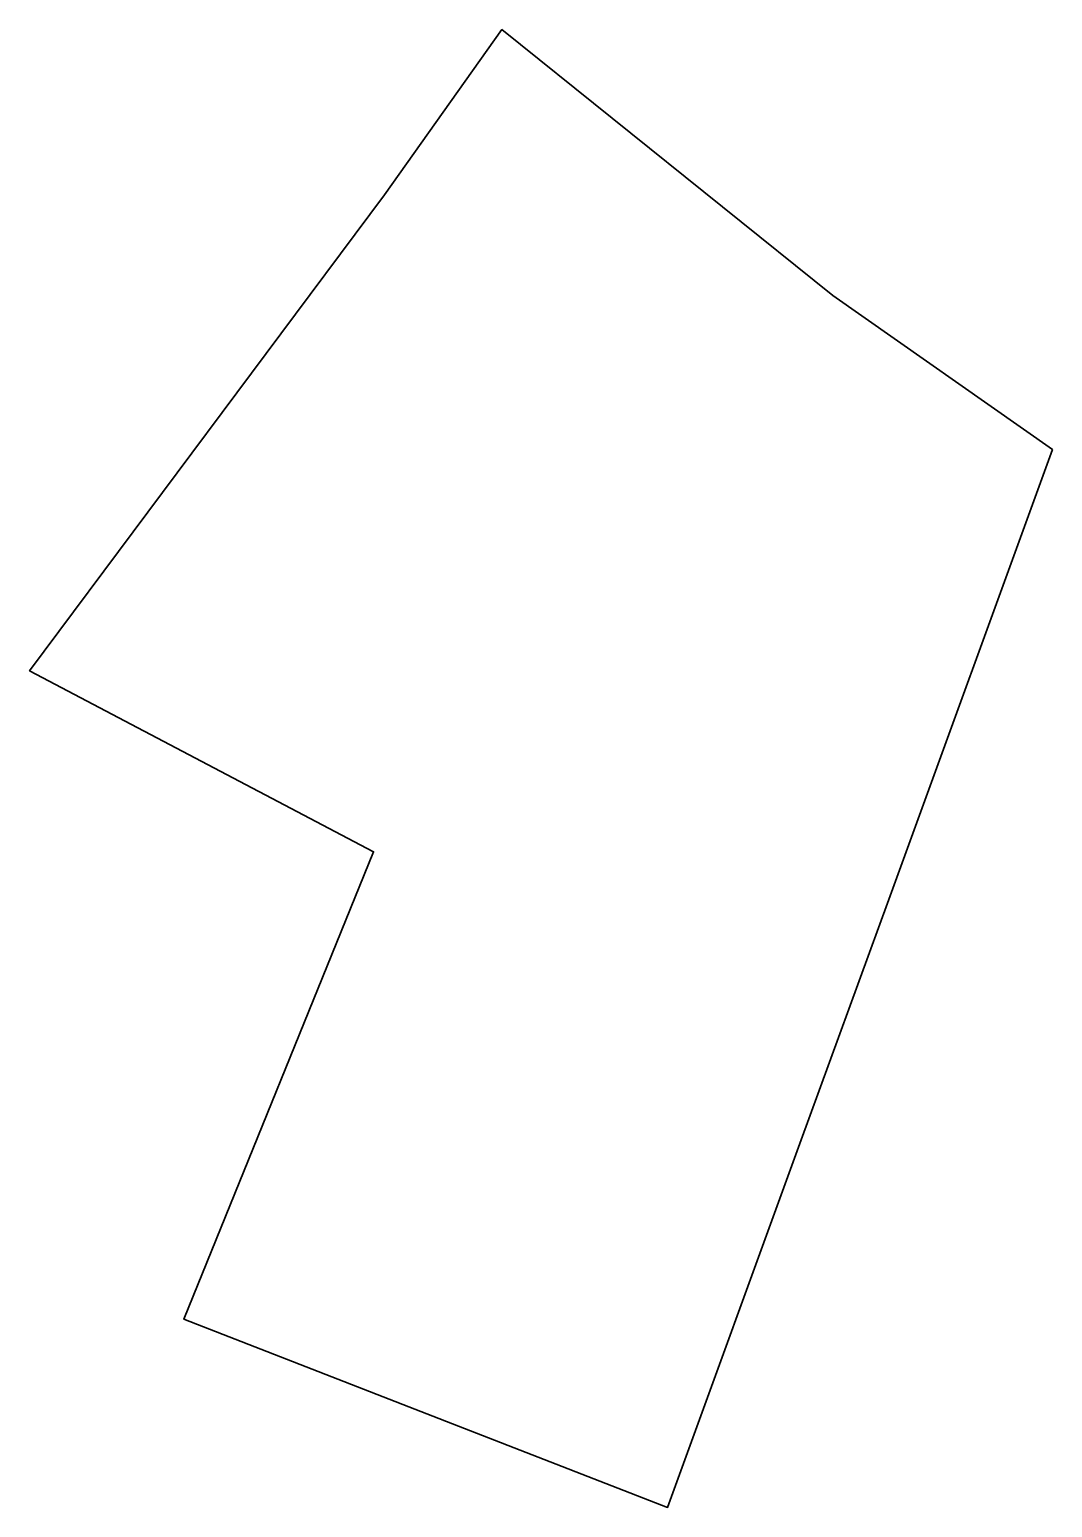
# Model space of a CAD drawing. Header units: millimetres. Extents: x 626156.8 to 626199.1, y 1342988.8 to 1343050.
import ezdxf

# ---------------------------------------------------------------- set-up
doc = ezdxf.new("R2010")
doc.units = ezdxf.units.MM

msp = doc.modelspace()

# ---------------------------------------------------------------- linework, layer by layer
at = {"lineweight": 30, "flags": 128}
msp.add_lwpolyline([(626172.486, 1342992.96), (626183.203, 1342988.79), (626188.687, 1343003.863), (626192.362, 1343013.966), (626199.144, 1343032.609), (626190.051, 1343038.99), (626176.341, 1343050.008), (626171.479, 1343043.168), (626156.774, 1343023.447), (626171.023, 1343015.952), (626163.166, 1342996.585)], close=True, dxfattribs=at)

doc.saveas('drawing.dxf')
